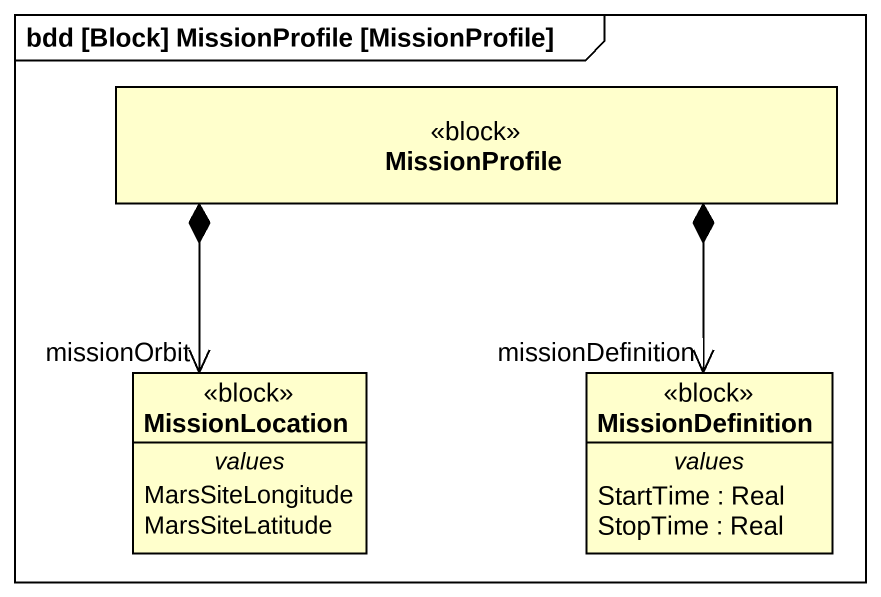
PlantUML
@startuml
mainframe bdd [Block] MissionProfile [MissionProfile]
hide circle
hide empty members
class MissionProfile <<block>>
class MissionLocation <<block>> {
  -- values --
  MarsSiteLongitude
  MarsSiteLatitude
}
class MissionDefinition <<block>> {
  -- values --
  StartTime : Real
  StopTime : Real
}
MissionProfile *--> "missionOrbit" MissionLocation
MissionProfile *--> "missionDefinition" MissionDefinition
@enduml
